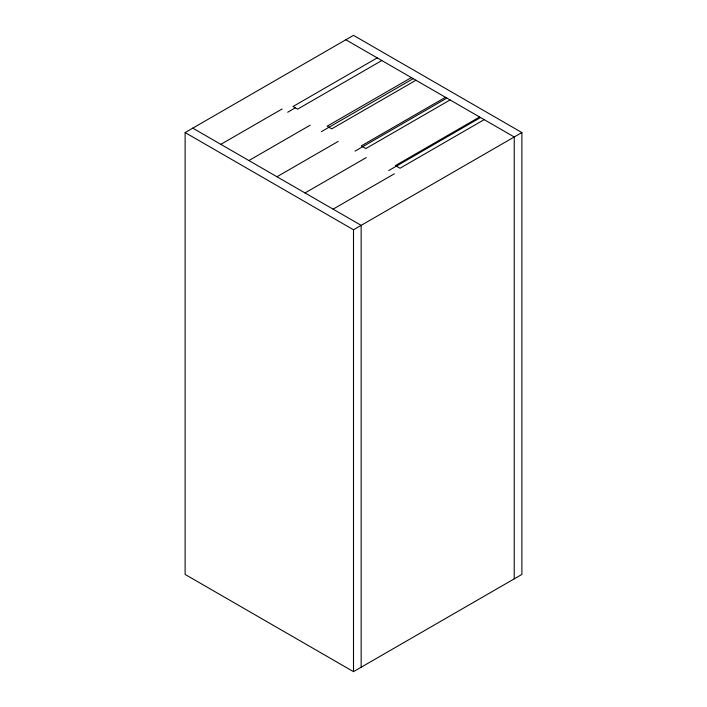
<?xml version="1.0" encoding="UTF-8"?>
<svg xmlns="http://www.w3.org/2000/svg" width="707" height="707" viewBox="0 0 707 707"><rect width="100%" height="100%" fill="white"/><g stroke="black" fill="none" stroke-linecap="round" stroke-linejoin="round"><path stroke-width="1.06" d="M185.119 132.562L353.5 35.35L521.881 132.562L521.881 574.438L353.5 671.65L185.119 574.438L185.119 132.562L353.5 229.775L521.881 132.562M220.84 144.343L282.066 108.993M377.229 57.886L293.034 106.492L297.629 109.143L381.815 60.537M287.678 112.236L295.332 107.818M248.899 160.551L310.134 125.201M411.35 77.584L327.164 126.191L331.751 128.842L415.946 80.236M321.358 131.679L413.197 78.654M276.967 176.75L338.193 141.4M445.472 97.292L361.286 145.898L365.881 148.55L450.067 99.943M355.029 151.121L446.877 98.096M305.026 192.949L366.253 157.599M479.602 116.991L395.416 165.597L400.003 168.248L484.189 119.642M388.709 170.564L480.548 117.539M333.094 209.148L394.32 173.807M345.847 39.769L514.228 136.981L514.228 578.856M192.772 128.144L361.153 225.356L361.153 667.231M353.5 229.775L353.5 671.65"/></g></svg>
